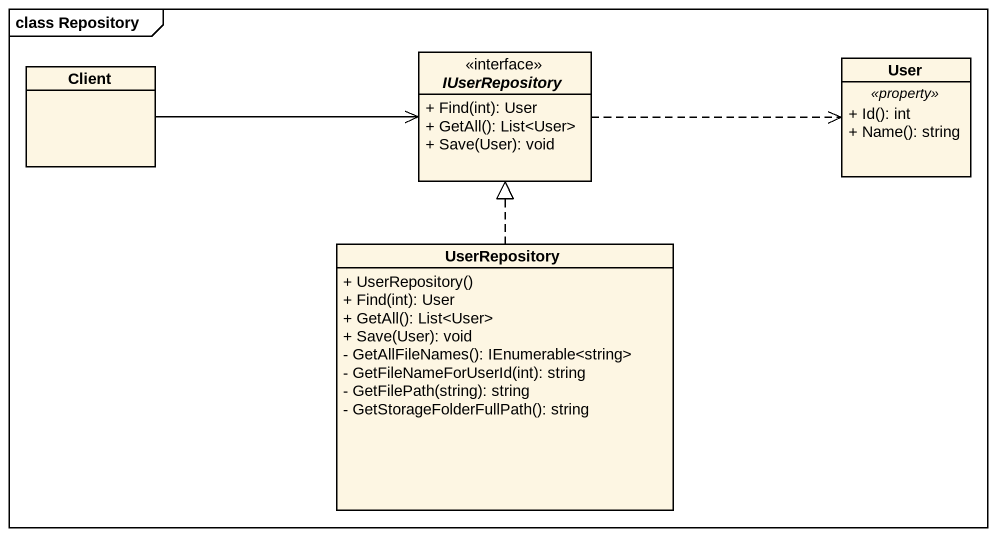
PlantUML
@startuml
mainframe class Repository
hide circle
hide empty members
skinparam classAttributeIconSize 0
class Client
interface IUserRepository <<interface>> {
  + Find(int): User
  + GetAll(): List<User>
  + Save(User): void
}
class User {
  .. <<property>> ..
  + Id(): int
  + Name(): string
}
class UserRepository {
  + UserRepository()
  + Find(int): User
  + GetAll(): List<User>
  + Save(User): void
  - GetAllFileNames(): IEnumerable<string>
  - GetFileNameForUserId(int): string
  - GetFilePath(string): string
  - GetStorageFolderFullPath(): string
}
Client -right-> IUserRepository
IUserRepository .right.> User
UserRepository .up.|> IUserRepository
@enduml
